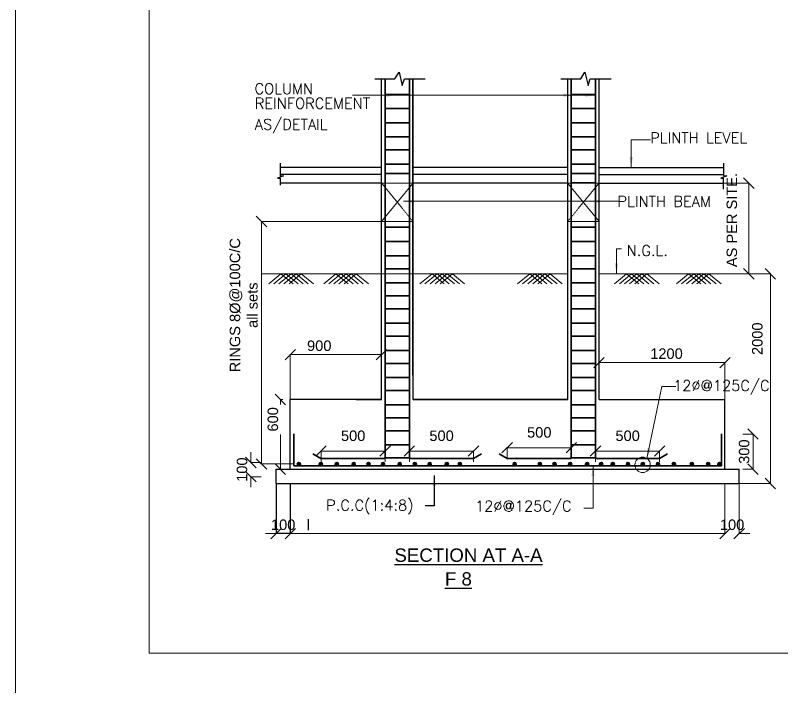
# Model space of a CAD drawing. Header units: inches. Extents: x 719368 to 6315912, y -2624014 to 446967.
# Drawn here: x 5424872 to 5466039, y -2169451 to -2133357 of the extents above; entities that cross this region are included whole.
import ezdxf

# ---------------------------------------------------------------- set-up
doc = ezdxf.new("R2010")
doc.units = ezdxf.units.IN
doc.header["$LTSCALE"] = 20
doc.header["$MEASUREMENT"] = 0
doc.header["$PDMODE"] = 3
doc.linetypes.add('DASHED2', pattern=[0.375, 0.25, -0.125])
doc.layers.get('0').update_dxf_attribs({"color": 51, "lineweight": 30})
doc.layers.get('Defpoints').update_dxf_attribs({"lineweight": 25})
for name, color, linetype, lineweight in [('BEAM', 4, 'Continuous', 25), ('DIM', 7, 'Continuous', 13), ('HACHE', 6, 'Continuous', 9), ('hacht', 251, 'Continuous', 20), ('STAIR', 4, 'Continuous', 25), ('STEEL', 1, 'Continuous', 35), ('Text', 7, 'Continuous', 15), ('TEXT-20', 2, 'Continuous', 25)]:
    doc.layers.add(name, color=color, linetype=linetype, lineweight=lineweight)
doc.layers.add('DIM 1', color=131, linetype='Continuous')
doc.styles.add('BOLD', font='arial.ttf')
doc.styles.add('ROMANS1', font='romans.shx', dxfattribs={"height": 200})
doc.dimstyles.new('Copy of S3', dxfattribs={"dimtxt": 200, "dimasz": 150, "dimexe": 5, "dimexo": 5, "dimgap": 50, "dimtad": 1, "dimjust": 1, "dimdec": 0, "dimzin": 3, "dimdsep": 46, "dimtxsty": 'BOLD', "dimblk1": 'OBLIQUE', "dimblk2": 'OBLIQUE', "dimsah": 1, "dimcen": 0.0625, "dimdle": 5, "dimclrd": 230, "dimclre": 251, "dimclrt": 2, "dimadec": 0, "dimazin": 0, "dimtfac": 1, "dimtdec": 0, "dimtix": 1, "dimtofl": 0, "dimtmove": 2, "dimatfit": 3, "dimfxl": 3, "dimtolj": 1, "dimtzin": 2, "dimlwd": -1, "dimlwe": -1, "dimarcsym": 0})
doc.dimstyles.new('S3', dxfattribs={"dimtxt": 9, "dimasz": 7, "dimexe": 5, "dimexo": 5, "dimgap": 0.5, "dimtad": 1, "dimdec": 1, "dimzin": 3, "dimdsep": 46, "dimlunit": 4, "dimtxsty": 'BOLD', "dimblk1": 'OBLIQUE', "dimblk2": 'OBLIQUE', "dimsah": 1, "dimcen": 0.0625, "dimdle": 5, "dimclrd": 230, "dimclre": 251, "dimclrt": 2, "dimadec": 0, "dimazin": 0, "dimtfac": 1, "dimtdec": 1, "dimtix": 1, "dimtofl": 0, "dimtmove": 2, "dimatfit": 3, "dimfxl": 3, "dimtolj": 1, "dimtzin": 2, "dimlwd": -1, "dimlwe": -1, "dimarcsym": 0})

# ---------------------------------------------------------------- blocks, each defined once
blk = doc.blocks.new('_Oblique')
at = {"layer": 'STAIR', "color": 0, "lineweight": -2}
blk.add_line((-0.5, -0.5), (0.5, 0.5), dxfattribs=at)
blk = doc.blocks.new('*D182')
at = {"layer": 'Defpoints', "color": 0, "transparency": 16777216}
for p in [(259388, -624674), (259236, -624878), (259388, -624878)]:
    blk.add_point(p, dxfattribs=at)
at = {"layer": 'DIM', "color": 230, "transparency": 16777216}
for p, q in [((259236, -624674), (259236, -624524)), ((259236, -624878), (259236, -625028))]:
    blk.add_line(p, q, dxfattribs=at)
at = {"layer": 'DIM', "color": 251, "linetype": 'DASHED2', "transparency": 16777216}
for p, q in [((259383, -624674), (259231, -624674)), ((259383, -624878), (259231, -624878))]:
    blk.add_line(p, q, dxfattribs=at)
at = {"layer": 'DIM', "color": 230, "transparency": 16777216, "xscale": 150, "yscale": 150, "zscale": 150}
for p, rotation in [((259236, -624674), 270), ((259236, -624878), 90)]:
    blk.add_blockref('_Oblique', p, dxfattribs=dict(at, rotation=rotation))
at = {"layer": 'DIM', "color": 2, "transparency": 16777216, "insert": (259110, -624776), "char_height": 150, "attachment_point": 5, "rotation": 90, "style": 'BOLD'}
blk.add_mtext('\\A1;100', dxfattribs=at)
blk = doc.blocks.new('d')
at = {"layer": 'STEEL'}
blk.add_hatch(color=256, dxfattribs=at).paths.add_polyline_path([(2, 0, 1), (-2, 0, 1)])
blk.add_lwpolyline([(-2, 0, 1), (2, 0, 1)], format="xyb", close=True, dxfattribs=at)
blk = doc.blocks.new('*D183')
at = {"layer": 'Defpoints', "color": 0, "transparency": 16777216}
for p in [(266030, -624974), (266234, -624974), (266234, -625694)]:
    blk.add_point(p, dxfattribs=at)
at = {"layer": 'DIM', "color": 251, "linetype": 'DASHED2', "transparency": 16777216}
for p, q in [((266030, -624979), (266030, -625699)), ((266234, -624979), (266234, -625699))]:
    blk.add_line(p, q, dxfattribs=at)
at = {"layer": 'DIM', "color": 230, "transparency": 16777216}
for p, q in [((266030, -625694), (265880, -625694)), ((266234, -625694), (266384, -625694))]:
    blk.add_line(p, q, dxfattribs=at)
at = {"layer": 'DIM', "color": 230, "transparency": 16777216, "xscale": 150, "yscale": 150, "zscale": 150}
blk.add_blockref('_Oblique', (266030, -625694), dxfattribs=at)
at = {"layer": 'DIM', "color": 230, "transparency": 16777216, "xscale": 150, "yscale": 150, "zscale": 150, "rotation": 180}
blk.add_blockref('_Oblique', (266234, -625694), dxfattribs=at)
at = {"layer": 'DIM', "color": 2, "transparency": 16777216, "insert": (266132, -625567), "char_height": 150, "attachment_point": 5, "style": 'BOLD'}
blk.add_mtext('\\A1;100', dxfattribs=at)
blk = doc.blocks.new('*D184')
at = {"layer": 'Defpoints', "color": 0, "transparency": 16777216}
for p in [(259597, -624974), (259801, -624974), (259597, -625694)]:
    blk.add_point(p, dxfattribs=at)
at = {"layer": 'DIM', "color": 251, "linetype": 'DASHED2', "transparency": 16777216}
for p, q in [((259597, -624979), (259597, -625699)), ((259801, -624979), (259801, -625699))]:
    blk.add_line(p, q, dxfattribs=at)
at = {"layer": 'DIM', "color": 230, "transparency": 16777216}
for p, q in [((259597, -625694), (259447, -625694)), ((259801, -625694), (259951, -625694))]:
    blk.add_line(p, q, dxfattribs=at)
at = {"layer": 'DIM', "color": 230, "transparency": 16777216, "xscale": 150, "yscale": 150, "zscale": 150}
blk.add_blockref('_Oblique', (259597, -625694), dxfattribs=at)
at = {"layer": 'DIM', "color": 230, "transparency": 16777216, "xscale": 150, "yscale": 150, "zscale": 150, "rotation": 180}
blk.add_blockref('_Oblique', (259801, -625694), dxfattribs=at)
at = {"layer": 'DIM', "color": 2, "transparency": 16777216, "insert": (259699, -625567), "char_height": 150, "attachment_point": 5, "style": 'BOLD'}
blk.add_mtext('\\A1;100', dxfattribs=at)
blk = doc.blocks.new('*D185')
at = {"layer": 'Defpoints', "color": 0, "transparency": 16777216}
for p in [(266283, -624266), (266432, -624266), (266283, -624770)]:
    blk.add_point(p, dxfattribs=at)
at = {"layer": 'DIM', "color": 251, "linetype": 'DASHED2', "transparency": 16777216}
for p, q in [((266288, -624266), (266437, -624266)), ((266288, -624770), (266437, -624770))]:
    blk.add_line(p, q, dxfattribs=at)
at = {"layer": 'DIM', "color": 230, "transparency": 16777216}
blk.add_line((266432, -624261), (266432, -624775), dxfattribs=at)
at = {"layer": 'DIM', "color": 230, "transparency": 16777216, "xscale": 150, "yscale": 150, "zscale": 150}
for p, rotation in [((266432, -624266), 90), ((266432, -624770), 270)]:
    blk.add_blockref('_Oblique', p, dxfattribs=dict(at, rotation=rotation))
at = {"layer": 'DIM', "color": 2, "transparency": 16777216, "insert": (266305, -624518), "char_height": 150, "attachment_point": 5, "rotation": 90, "style": 'BOLD'}
blk.add_mtext('\\A1;300', dxfattribs=at)
blk = doc.blocks.new('*D186')
at = {"layer": 'Defpoints', "color": 0, "transparency": 16777216}
for p in [(264175, -624509), (264175, -624668), (265093, -624668)]:
    blk.add_point(p, dxfattribs=at)
at = {"layer": 'DIM', "color": 230, "transparency": 16777216}
blk.add_line((264170, -624509), (265098, -624509), dxfattribs=at)
at = {"layer": 'DIM', "color": 251, "linetype": 'DASHED2', "transparency": 16777216}
for p, q in [((264175, -624663), (264175, -624504)), ((265093, -624663), (265093, -624504))]:
    blk.add_line(p, q, dxfattribs=at)
at = {"layer": 'DIM', "color": 230, "transparency": 16777216, "xscale": 150, "yscale": 150, "zscale": 150, "rotation": 180}
blk.add_blockref('_Oblique', (264175, -624509), dxfattribs=at)
at = {"layer": 'DIM', "color": 230, "transparency": 16777216, "xscale": 150, "yscale": 150, "zscale": 150}
blk.add_blockref('_Oblique', (265093, -624509), dxfattribs=at)
at = {"layer": 'DIM', "color": 2, "transparency": 16777216, "insert": (264635, -624291), "char_height": 150, "attachment_point": 5, "style": 'BOLD'}
blk.add_mtext('\\A1;500', dxfattribs=at)
blk = doc.blocks.new('*D187')
at = {"layer": 'Defpoints', "color": 0, "transparency": 16777216}
for p in [(259597, -624974), (259801, -624974), (259597, -625694)]:
    blk.add_point(p, dxfattribs=at)
at = {"layer": 'DIM 1', "color": 251, "linetype": 'DASHED2', "transparency": 16777216}
for p, q in [((259597, -624979), (259597, -625699)), ((259801, -624979), (259801, -625699))]:
    blk.add_line(p, q, dxfattribs=at)
at = {"layer": 'DIM 1', "color": 230, "transparency": 16777216}
blk.add_line((259806, -625694), (259592, -625694), dxfattribs=at)
at = {"layer": 'DIM 1', "color": 230, "transparency": 16777216, "xscale": 7, "yscale": 7, "zscale": 7, "rotation": 180}
blk.add_blockref('_Oblique', (259597, -625694), dxfattribs=at)
at = {"layer": 'DIM 1', "color": 230, "transparency": 16777216, "xscale": 7, "yscale": 7, "zscale": 7}
blk.add_blockref('_Oblique', (259801, -625694), dxfattribs=at)
at = {"layer": 'DIM 1', "color": 2, "transparency": 16777216, "insert": (259699, -625689), "char_height": 8, "attachment_point": 5, "style": 'BOLD'}
blk.add_mtext('\\A1;4"', dxfattribs=at)
blk = doc.blocks.new('*D188')
at = {"layer": 'Defpoints', "color": 0, "transparency": 16777216}
for p in [(261350, -621218), (259388, -624694), (259852, -624694)]:
    blk.add_point(p, dxfattribs=at)
at = {"layer": 'DIM', "color": 251, "linetype": 'DASHED2', "transparency": 16777216}
for p, q in [((261345, -621218), (259383, -621218)), ((259847, -624694), (259383, -624694))]:
    blk.add_line(p, q, dxfattribs=at)
at = {"layer": 'DIM', "color": 230, "transparency": 16777216}
blk.add_line((259388, -624699), (259388, -621213), dxfattribs=at)
at = {"layer": 'DIM', "color": 230, "transparency": 16777216, "xscale": 150, "yscale": 150, "zscale": 150}
for p, rotation in [((259388, -621218), 90), ((259388, -624694), 270)]:
    blk.add_blockref('_Oblique', p, dxfattribs=dict(at, rotation=rotation))
at = {"layer": 'DIM', "color": 2, "transparency": 16777216, "insert": (259134, -622418), "char_height": 150, "attachment_point": 5, "rotation": 90, "style": 'BOLD'}
blk.add_mtext('\\A1;{\\fArial|b0|i0|c162|p34;RINGS 8}%%C{\\fArial|b0|i0|c162|p34;@}100{\\fArial|b0|i0|c162|p34;C/C}\\Pall sets', dxfattribs=at)
blk = doc.blocks.new('*D189')
at = {"layer": 'Defpoints', "color": 0, "transparency": 16777216}
for p in [(265837, -620669), (266371, -620669), (265727, -621969)]:
    blk.add_point(p, dxfattribs=at)
at = {"layer": 'DIM', "color": 251, "linetype": 'DASHED2', "transparency": 16777216}
for p, q in [((265842, -620669), (266376, -620669)), ((265732, -621969), (266376, -621969))]:
    blk.add_line(p, q, dxfattribs=at)
at = {"layer": 'DIM', "color": 230, "transparency": 16777216}
blk.add_line((266371, -620664), (266371, -621974), dxfattribs=at)
at = {"layer": 'DIM', "color": 230, "transparency": 16777216, "xscale": 150, "yscale": 150, "zscale": 150}
for p, rotation in [((266371, -620669), 90), ((266371, -621969), 270)]:
    blk.add_blockref('_Oblique', p, dxfattribs=dict(at, rotation=rotation))
at = {"layer": 'DIM', "color": 2, "transparency": 16777216, "insert": (266129, -621197), "char_height": 150, "attachment_point": 5, "rotation": 90, "style": 'BOLD'}
blk.add_mtext('\\A1;AS PER SITE.', dxfattribs=at)
blk = doc.blocks.new('*D190')
at = {"layer": 'Defpoints', "color": 0, "transparency": 16777216}
for p in [(259698, -623770), (259659, -624770), (259698, -624770)]:
    blk.add_point(p, dxfattribs=at)
at = {"layer": 'DIM', "color": 230, "transparency": 16777216}
for p, q in [((259659, -623765), (259659, -623840)), ((259659, -624775), (259659, -624271))]:
    blk.add_line(p, q, dxfattribs=at)
at = {"layer": 'DIM', "color": 251, "linetype": 'DASHED2', "transparency": 16777216}
for p, q in [((259693, -623770), (259654, -623770)), ((259693, -624770), (259654, -624770))]:
    blk.add_line(p, q, dxfattribs=at)
at = {"layer": 'DIM', "color": 230, "transparency": 16777216, "xscale": 150, "yscale": 150, "zscale": 150}
for p, rotation in [((259659, -623770), 90), ((259659, -624770), 270)]:
    blk.add_blockref('_Oblique', p, dxfattribs=dict(at, rotation=rotation))
at = {"layer": 'DIM', "color": 2, "transparency": 16777216, "insert": (259552, -624055), "char_height": 150, "attachment_point": 5, "rotation": 90, "style": 'BOLD'}
blk.add_mtext('\\A1;600', dxfattribs=at)
blk = doc.blocks.new('*D191')
at = {"layer": 'Defpoints', "color": 0, "transparency": 16777216}
for p in [(265931, -621969), (266680, -621969), (265869, -624974)]:
    blk.add_point(p, dxfattribs=at)
at = {"layer": 'DIM', "color": 251, "linetype": 'DASHED2', "transparency": 16777216}
for p, q in [((265936, -621969), (266685, -621969)), ((265874, -624974), (266685, -624974))]:
    blk.add_line(p, q, dxfattribs=at)
at = {"layer": 'DIM', "color": 230, "transparency": 16777216}
blk.add_line((266680, -621964), (266680, -624979), dxfattribs=at)
at = {"layer": 'DIM', "color": 230, "transparency": 16777216, "xscale": 150, "yscale": 150, "zscale": 150}
for p, rotation in [((266680, -621969), 90), ((266680, -624974), 270)]:
    blk.add_blockref('_Oblique', p, dxfattribs=dict(at, rotation=rotation))
at = {"layer": 'DIM', "color": 2, "transparency": 16777216, "insert": (266494, -622899), "char_height": 150, "attachment_point": 5, "rotation": 90, "style": 'BOLD'}
blk.add_mtext('\\A1;2000', dxfattribs=at)
blk = doc.blocks.new('*D192')
at = {"layer": 'Defpoints', "color": 0, "transparency": 16777216}
for p in [(260242, -624509), (260242, -624668), (261160, -624668)]:
    blk.add_point(p, dxfattribs=at)
at = {"layer": 'DIM', "color": 230, "transparency": 16777216}
blk.add_line((260237, -624509), (261165, -624509), dxfattribs=at)
at = {"layer": 'DIM', "color": 251, "linetype": 'DASHED2', "transparency": 16777216}
for p, q in [((260242, -624663), (260242, -624504)), ((261160, -624663), (261160, -624504))]:
    blk.add_line(p, q, dxfattribs=at)
at = {"layer": 'DIM', "color": 230, "transparency": 16777216, "xscale": 150, "yscale": 150, "zscale": 150, "rotation": 180}
blk.add_blockref('_Oblique', (260242, -624509), dxfattribs=at)
at = {"layer": 'DIM', "color": 230, "transparency": 16777216, "xscale": 150, "yscale": 150, "zscale": 150}
blk.add_blockref('_Oblique', (261160, -624509), dxfattribs=at)
at = {"layer": 'DIM', "color": 2, "transparency": 16777216, "insert": (260702, -624291), "char_height": 150, "attachment_point": 5, "style": 'BOLD'}
blk.add_mtext('\\A1;500', dxfattribs=at)
blk = doc.blocks.new('*D193')
at = {"layer": 'Defpoints', "color": 0, "transparency": 16777216}
for p in [(259801, -624979), (266030, -624979), (266030, -625694)]:
    blk.add_point(p, dxfattribs=at)
at = {"layer": 'DIM', "color": 251, "linetype": 'DASHED2', "transparency": 16777216}
for p, q in [((259801, -624984), (259801, -625699)), ((266030, -624984), (266030, -625699))]:
    blk.add_line(p, q, dxfattribs=at)
at = {"layer": 'DIM', "color": 230, "transparency": 16777216}
blk.add_line((266035, -625694), (259796, -625694), dxfattribs=at)
at = {"layer": 'DIM', "color": 230, "transparency": 16777216, "xscale": 150, "yscale": 150, "zscale": 150, "rotation": 180}
blk.add_blockref('_Oblique', (259801, -625694), dxfattribs=at)
at = {"layer": 'DIM', "color": 230, "transparency": 16777216, "xscale": 150, "yscale": 150, "zscale": 150}
blk.add_blockref('_Oblique', (266030, -625694), dxfattribs=at)
at = {"layer": 'DIM', "color": 2, "transparency": 16777216, "insert": (260060, -625569), "char_height": 150, "attachment_point": 5, "style": 'BOLD'}
blk.add_mtext('\\A1;l', dxfattribs=at)
blk = doc.blocks.new('*D178')
at = {"layer": 'Defpoints', "color": 0, "transparency": 16777216}
for p in [(261508, -624509), (261508, -624668), (262426, -624668)]:
    blk.add_point(p, dxfattribs=at)
at = {"layer": 'DIM', "color": 230, "transparency": 16777216}
blk.add_line((261503, -624509), (262431, -624509), dxfattribs=at)
at = {"layer": 'DIM', "color": 251, "linetype": 'DASHED2', "transparency": 16777216}
for p, q in [((261508, -624663), (261508, -624504)), ((262426, -624663), (262426, -624504))]:
    blk.add_line(p, q, dxfattribs=at)
at = {"layer": 'DIM', "color": 230, "transparency": 16777216, "xscale": 150, "yscale": 150, "zscale": 150, "rotation": 180}
blk.add_blockref('_Oblique', (261508, -624509), dxfattribs=at)
at = {"layer": 'DIM', "color": 230, "transparency": 16777216, "xscale": 150, "yscale": 150, "zscale": 150}
blk.add_blockref('_Oblique', (262426, -624509), dxfattribs=at)
at = {"layer": 'DIM', "color": 2, "transparency": 16777216, "insert": (261969, -624291), "char_height": 150, "attachment_point": 5, "style": 'BOLD'}
blk.add_mtext('\\A1;500', dxfattribs=at)
blk = doc.blocks.new('*D179')
at = {"layer": 'Defpoints', "color": 0, "transparency": 16777216}
for p in [(262909, -624461), (262909, -624621), (263827, -624621)]:
    blk.add_point(p, dxfattribs=at)
at = {"layer": 'DIM', "color": 230, "transparency": 16777216}
blk.add_line((262904, -624461), (263832, -624461), dxfattribs=at)
at = {"layer": 'DIM', "color": 251, "linetype": 'DASHED2', "transparency": 16777216}
for p, q in [((262909, -624616), (262909, -624456)), ((263827, -624616), (263827, -624456))]:
    blk.add_line(p, q, dxfattribs=at)
at = {"layer": 'DIM', "color": 230, "transparency": 16777216, "xscale": 150, "yscale": 150, "zscale": 150, "rotation": 180}
blk.add_blockref('_Oblique', (262909, -624461), dxfattribs=at)
at = {"layer": 'DIM', "color": 230, "transparency": 16777216, "xscale": 150, "yscale": 150, "zscale": 150}
blk.add_blockref('_Oblique', (263827, -624461), dxfattribs=at)
at = {"layer": 'DIM', "color": 2, "transparency": 16777216, "insert": (263369, -624243), "char_height": 150, "attachment_point": 5, "style": 'BOLD'}
blk.add_mtext('\\A1;500', dxfattribs=at)
blk = doc.blocks.new('*D180')
at = {"layer": 'Defpoints', "color": 0, "transparency": 16777216}
for p in [(261109, -623126), (261109, -623326), (259801, -624353)]:
    blk.add_point(p, dxfattribs=at)
at = {"layer": 'DIM', "color": 230, "transparency": 16777216}
blk.add_line((261114, -623126), (259796, -623126), dxfattribs=at)
at = {"layer": 'DIM', "color": 251, "linetype": 'DASHED2', "transparency": 16777216}
for p, q in [((259801, -624348), (259801, -623121)), ((261109, -623321), (261109, -623121))]:
    blk.add_line(p, q, dxfattribs=at)
at = {"layer": 'DIM', "color": 230, "transparency": 16777216, "xscale": 150, "yscale": 150, "zscale": 150, "rotation": 180}
blk.add_blockref('_Oblique', (259801, -623126), dxfattribs=at)
at = {"layer": 'DIM', "color": 230, "transparency": 16777216, "xscale": 150, "yscale": 150, "zscale": 150}
blk.add_blockref('_Oblique', (261109, -623126), dxfattribs=at)
at = {"layer": 'DIM', "color": 2, "transparency": 16777216, "insert": (260216, -623000), "char_height": 150, "attachment_point": 5, "style": 'BOLD'}
blk.add_mtext('\\A1;900', dxfattribs=at)
blk = doc.blocks.new('*D181')
at = {"layer": 'Defpoints', "color": 0, "transparency": 16777216}
for p in [(264226, -623166), (266030, -623241), (266030, -624472)]:
    blk.add_point(p, dxfattribs=at)
at = {"layer": 'DIM', "color": 251, "linetype": 'DASHED2', "transparency": 16777216}
for p, q in [((264226, -623171), (264226, -623246)), ((266030, -624467), (266030, -623236))]:
    blk.add_line(p, q, dxfattribs=at)
at = {"layer": 'DIM', "color": 230, "transparency": 16777216}
blk.add_line((266035, -623241), (264221, -623241), dxfattribs=at)
at = {"layer": 'DIM', "color": 230, "transparency": 16777216, "xscale": 150, "yscale": 150, "zscale": 150, "rotation": 180}
blk.add_blockref('_Oblique', (264226, -623241), dxfattribs=at)
at = {"layer": 'DIM', "color": 230, "transparency": 16777216, "xscale": 150, "yscale": 150, "zscale": 150}
blk.add_blockref('_Oblique', (266030, -623241), dxfattribs=at)
at = {"layer": 'DIM', "color": 2, "transparency": 16777216, "insert": (265192, -623114), "char_height": 150, "attachment_point": 5, "style": 'BOLD'}
blk.add_mtext('\\A1;1200', dxfattribs=at)
blk = doc.blocks.new('FF')
at = {"layer": 'BEAM', "linetype": 'Continuous'}
for p, q in [((261109.23, -623770.48), (261109.23, -619171.91)), ((261559.43, -623420.48), (261559.43, -619171.91)), ((261560.59, -623770.48), (261560.59, -619171.91)), ((263775.87, -623770.48), (263775.87, -619171.91)), ((264226.07, -623770.48), (264226.07, -619171.91)), ((261109.23, -620442.03), (259654, -620442.03)), ((259656.27, -620380.73), (259656.27, -620563.48)), ((263775.87, -620442.03), (261559.43, -620442.03)), ((264226.07, -620442.03), (266007.6, -620442.03)), ((266007.6, -620380.73), (266007.6, -620563.48)), ((259704.22, -620563.48), (259617.6, -620597.27)), ((261109.23, -620542.03), (259654, -620542.03)), ((259656.27, -620563.48), (259704.22, -620563.48)), ((263775.87, -620542.03), (261559.43, -620542.03)), ((264226.07, -620542.03), (266007.6, -620542.03)), ((266055.55, -620563.48), (265968.93, -620597.27)), ((266007.6, -620563.48), (266055.55, -620563.48)), ((259617.6, -620597.27), (259654.31, -620597.27)), ((261109.23, -620667.03), (259654, -620667.03)), ((261109.23, -620667.03), (259654, -620667.03)), ((259654.31, -620597.27), (259654.31, -620697.99)), ((263775.87, -620667.03), (261559.43, -620667.03)), ((263775.87, -620667.03), (261559.43, -620667.03)), ((264226.07, -620667.03), (266007.6, -620667.03)), ((264226.07, -620667.03), (266007.6, -620667.03)), ((265968.93, -620597.27), (266005.64, -620597.27)), ((266005.64, -620597.27), (266005.64, -620752.52)), ((259800.6, -624770.48), (259800.6, -623770.48)), ((261109.23, -623770.48), (259800.6, -623770.48)), ((260745.19, -623770.48), (261109.23, -623770.48)), ((263775.87, -623770.48), (261560.59, -623770.48)), ((261560.59, -623770.48), (263775.87, -623770.48)), ((264226.07, -623770.48), (266029.71, -623770.48)), ((264226.07, -623770.48), (264570.97, -623770.48)), ((266029.71, -624770.48), (266029.71, -623770.48)), ((266029.71, -624770.48), (266029.71, -623770.48)), ((259800.6, -624770.48), (259800.6, -624308.48)), ((259596.6, -624974.48), (259596.6, -624770.48)), ((259596.6, -624770.48), (266233.71, -624770.48)), ((259596.6, -624974.48), (259596.6, -624770.48)), ((259596.6, -624974.48), (259596.6, -624770.48)), ((259596.6, -624974.48), (259596.6, -624770.48)), ((261041.59, -624770.48), (266233.71, -624770.48)), ((266233.71, -624974.48), (266233.71, -624770.48)), ((266233.71, -624974.48), (266233.71, -624770.48)), ((259596.6, -624974.48), (266233.71, -624974.48))]:
    blk.add_line(p, q, dxfattribs=at)
at = {"layer": 'BEAM'}
for points in [[(261011.88, -619171.42), (261301.41, -619171.42), (261360.09, -619075.29), (261405.46, -619267.55), (261436.75, -619171.42), (261734.67, -619171.42)], [(263675.58, -619171.42), (263965.11, -619171.42), (264023.78, -619075.29), (264069.16, -619267.55), (264100.44, -619171.42), (264398.36, -619171.42)]]:
    blk.add_lwpolyline(points, dxfattribs=at)
at = {"layer": 'DIM'}
blk.add_circle((264849.65, -624706.99), 110.01, dxfattribs=at)
at = {"layer": 'HACHE', "color": 3, "linetype": 'Continuous'}
for p, q in [((259666.17, -621969.48), (259491.85, -622112.21)), ((259666.17, -621969.48), (259491.85, -622112.21)), ((259738.89, -621969.48), (259564.57, -622112.21)), ((259738.89, -621969.48), (259564.57, -622112.21)), ((259811.61, -621969.48), (259637.3, -622112.21)), ((259811.61, -621969.48), (259637.3, -622112.21)), ((259666.17, -621969.48), (259840.48, -622112.21)), ((259666.17, -621969.48), (259840.48, -622112.21)), ((259884.34, -621969.48), (259710.02, -622112.21)), ((259884.34, -621969.48), (259710.02, -622112.21)), ((259738.89, -621969.48), (259913.2, -622112.21)), ((259738.89, -621969.48), (259913.2, -622112.21)), ((259957.06, -621969.48), (259782.75, -622112.21)), ((259957.06, -621969.48), (259782.75, -622112.21)), ((259811.61, -621969.48), (259985.93, -622112.21)), ((259811.61, -621969.48), (259985.93, -622112.21)), ((259884.34, -621969.48), (260058.65, -622112.21)), ((259884.34, -621969.48), (260058.65, -622112.21)), ((259957.06, -621969.48), (260131.38, -622112.21)), ((259957.06, -621969.48), (260131.38, -622112.21)), ((260454.76, -621969.48), (260280.45, -622112.21)), ((260454.76, -621969.48), (260280.45, -622112.21)), ((260527.48, -621969.48), (260353.17, -622112.21)), ((260527.48, -621969.48), (260353.17, -622112.21)), ((260600.21, -621969.48), (260425.89, -622112.21)), ((260600.21, -621969.48), (260425.89, -622112.21)), ((260454.76, -621969.48), (260629.07, -622112.21)), ((260454.76, -621969.48), (260629.07, -622112.21)), ((260672.93, -621969.48), (260498.62, -622112.21)), ((260672.93, -621969.48), (260498.62, -622112.21)), ((260527.48, -621969.48), (260701.8, -622112.21)), ((260527.48, -621969.48), (260701.8, -622112.21)), ((260745.66, -621969.48), (260571.34, -622112.21)), ((260745.66, -621969.48), (260571.34, -622112.21)), ((260600.21, -621969.48), (260774.52, -622112.21)), ((260600.21, -621969.48), (260774.52, -622112.21)), ((260672.93, -621969.48), (260847.25, -622112.21)), ((260672.93, -621969.48), (260847.25, -622112.21)), ((260745.66, -621969.48), (260919.97, -622112.21)), ((260745.66, -621969.48), (260919.97, -622112.21)), ((261832.44, -621969.48), (261658.13, -622112.21)), ((261832.44, -621969.48), (261658.13, -622112.21)), ((261905.17, -621969.48), (261730.85, -622112.21)), ((261905.17, -621969.48), (261730.85, -622112.21)), ((261977.89, -621969.48), (261803.58, -622112.21)), ((261977.89, -621969.48), (261803.58, -622112.21)), ((261832.44, -621969.48), (262006.76, -622112.21)), ((261832.44, -621969.48), (262006.76, -622112.21)), ((262050.61, -621969.48), (261876.3, -622112.21)), ((262050.61, -621969.48), (261876.3, -622112.21)), ((261905.17, -621969.48), (262079.48, -622112.21)), ((261905.17, -621969.48), (262079.48, -622112.21)), ((262123.34, -621969.48), (261949.02, -622112.21)), ((262123.34, -621969.48), (261949.02, -622112.21)), ((261977.89, -621969.48), (262152.2, -622112.21)), ((261977.89, -621969.48), (262152.2, -622112.21)), ((262050.61, -621969.48), (262224.93, -622112.21)), ((262050.61, -621969.48), (262224.93, -622112.21)), ((262123.34, -621969.48), (262297.65, -622112.21)), ((262123.34, -621969.48), (262297.65, -622112.21)), ((263232.15, -621969.48), (263057.83, -622112.21)), ((263232.15, -621969.48), (263057.83, -622112.21)), ((263304.87, -621969.48), (263130.56, -622112.21)), ((263304.87, -621969.48), (263130.56, -622112.21)), ((263377.6, -621969.48), (263203.28, -622112.21)), ((263377.6, -621969.48), (263203.28, -622112.21)), ((263232.15, -621969.48), (263406.46, -622112.21)), ((263232.15, -621969.48), (263406.46, -622112.21)), ((263450.32, -621969.48), (263276.01, -622112.21)), ((263450.32, -621969.48), (263276.01, -622112.21)), ((263304.87, -621969.48), (263479.19, -622112.21)), ((263304.87, -621969.48), (263479.19, -622112.21)), ((263523.05, -621969.48), (263348.73, -622112.21)), ((263523.05, -621969.48), (263348.73, -622112.21)), ((263377.6, -621969.48), (263551.91, -622112.21)), ((263377.6, -621969.48), (263551.91, -622112.21)), ((263450.32, -621969.48), (263624.64, -622112.21)), ((263450.32, -621969.48), (263624.64, -622112.21)), ((263523.05, -621969.48), (263697.36, -622112.21)), ((263523.05, -621969.48), (263697.36, -622112.21)), ((264619.93, -621969.48), (264445.61, -622112.21)), ((264619.93, -621969.48), (264445.61, -622112.21)), ((264692.65, -621969.48), (264518.33, -622112.21)), ((264692.65, -621969.48), (264518.33, -622112.21)), ((264765.37, -621969.48), (264591.06, -622112.21)), ((264765.37, -621969.48), (264591.06, -622112.21)), ((264619.93, -621969.48), (264794.24, -622112.21)), ((264619.93, -621969.48), (264794.24, -622112.21)), ((264838.1, -621969.48), (264663.78, -622112.21)), ((264838.1, -621969.48), (264663.78, -622112.21)), ((264692.65, -621969.48), (264866.96, -622112.21)), ((264692.65, -621969.48), (264866.96, -622112.21)), ((264910.82, -621969.48), (264736.51, -622112.21)), ((264910.82, -621969.48), (264736.51, -622112.21)), ((264765.37, -621969.48), (264939.69, -622112.21)), ((264765.37, -621969.48), (264939.69, -622112.21)), ((264838.1, -621969.48), (265012.41, -622112.21)), ((264838.1, -621969.48), (265012.41, -622112.21)), ((264910.82, -621969.48), (265085.14, -622112.21)), ((264910.82, -621969.48), (265085.14, -622112.21)), ((265509.06, -621969.48), (265334.75, -622112.21)), ((265509.06, -621969.48), (265334.75, -622112.21)), ((265581.79, -621969.48), (265407.47, -622112.21)), ((265581.79, -621969.48), (265407.47, -622112.21)), ((265654.51, -621969.48), (265480.2, -622112.21)), ((265654.51, -621969.48), (265480.2, -622112.21)), ((265509.06, -621969.48), (265683.38, -622112.21)), ((265509.06, -621969.48), (265683.38, -622112.21)), ((265727.24, -621969.48), (265552.92, -622112.21)), ((265727.24, -621969.48), (265552.92, -622112.21)), ((265581.79, -621969.48), (265756.1, -622112.21)), ((265581.79, -621969.48), (265756.1, -622112.21)), ((265799.96, -621969.48), (265625.64, -622112.21)), ((265799.96, -621969.48), (265625.64, -622112.21)), ((265654.51, -621969.48), (265828.83, -622112.21)), ((265654.51, -621969.48), (265828.83, -622112.21)), ((265727.24, -621969.48), (265901.55, -622112.21)), ((265727.24, -621969.48), (265901.55, -622112.21)), ((265799.96, -621969.48), (265974.27, -622112.21)), ((265799.96, -621969.48), (265974.27, -622112.21))]:
    blk.add_line(p, q, dxfattribs=at)
at = {"layer": 'hacht', "linetype": 'DASHED2'}
for p, q in [((261559.43, -620667.03), (261109.23, -621217.91)), ((261109.23, -620667.03), (261559.43, -621217.91)), ((261559.43, -620667.03), (261109.23, -621217.91)), ((261109.23, -620667.03), (261559.43, -621217.91)), ((264226.07, -620667.03), (263775.87, -621217.91)), ((263775.87, -620667.03), (264226.07, -621217.91)), ((264226.07, -620667.03), (263775.87, -621217.91)), ((263775.87, -620667.03), (264226.07, -621217.91)), ((263775.87, -621969.48), (259388.31, -621969.48)), ((263775.87, -621969.48), (261279.06, -621969.48)), ((264226.07, -621969.48), (266007.6, -621969.48)), ((264226.07, -621969.48), (266007.6, -621969.48)), ((264226.07, -621969.48), (266007.6, -621969.48)), ((264226.07, -621969.48), (266007.6, -621969.48))]:
    blk.add_line(p, q, dxfattribs=at)
for points in [[(261109.23, -621217.91), (261559.43, -621217.91), (261559.43, -620667.03), (261109.23, -620667.03)], [(263775.87, -621217.91), (264226.07, -621217.91), (264226.07, -620667.03), (263775.87, -620667.03)]]:
    blk.add_lwpolyline(points, close=True, dxfattribs=at)
at = {"layer": 'STEEL'}
for p, q in [((261160.23, -624615.51), (261160.23, -619171.91)), ((261160.23, -624615.51), (261160.23, -619171.91)), ((261508.43, -624615.51), (261508.43, -619171.91)), ((261508.43, -624615.51), (261508.43, -619171.91)), ((263826.87, -624615.51), (263826.87, -619171.91)), ((263826.87, -624615.51), (263826.87, -619171.91)), ((264175.07, -624615.51), (264175.07, -619171.91)), ((264175.07, -624615.51), (264175.07, -619171.91)), ((261161.39, -619395.36), (261509.59, -619395.36)), ((263826.87, -619395.36), (264175.07, -619395.36)), ((261161.39, -619598.76), (261509.59, -619598.76)), ((263826.87, -619598.76), (264175.07, -619598.76)), ((261161.39, -619802.16), (261509.59, -619802.16)), ((261161.39, -619802.16), (261509.59, -619802.16)), ((261161.39, -619802.16), (261509.59, -619802.16)), ((261161.39, -619802.16), (261509.59, -619802.16)), ((263826.87, -619802.16), (264175.07, -619802.16)), ((263826.87, -619802.16), (264175.07, -619802.16)), ((263826.87, -619802.16), (264175.07, -619802.16)), ((263826.87, -619802.16), (264175.07, -619802.16)), ((261509.59, -620005.56), (261161.39, -620005.56)), ((261509.59, -620005.56), (261161.39, -620005.56)), ((264175.07, -620005.56), (263826.87, -620005.56)), ((264175.07, -620005.56), (263826.87, -620005.56)), ((261161.39, -620192.27), (261509.59, -620192.27)), ((261161.39, -620192.27), (261509.59, -620192.27)), ((261161.39, -620192.27), (261509.59, -620192.27)), ((261161.39, -620192.27), (261509.59, -620192.27)), ((263826.87, -620192.27), (264175.07, -620192.27)), ((263826.87, -620192.27), (264175.07, -620192.27)), ((263826.87, -620192.27), (264175.07, -620192.27)), ((263826.87, -620192.27), (264175.07, -620192.27)), ((261161.39, -620395.67), (261509.59, -620395.67)), ((261161.39, -620395.67), (261509.59, -620395.67)), ((261161.39, -620395.67), (261509.59, -620395.67)), ((261161.39, -620395.67), (261509.59, -620395.67)), ((261161.39, -620395.67), (261509.59, -620395.67)), ((261161.39, -620395.67), (261509.59, -620395.67)), ((263826.87, -620395.67), (264175.07, -620395.67)), ((263826.87, -620395.67), (264175.07, -620395.67)), ((263826.87, -620395.67), (264175.07, -620395.67)), ((263826.87, -620395.67), (264175.07, -620395.67)), ((263826.87, -620395.67), (264175.07, -620395.67)), ((263826.87, -620395.67), (264175.07, -620395.67)), ((261161.39, -620528.81), (261509.59, -620528.81)), ((261161.39, -620528.81), (261509.59, -620528.81)), ((263826.87, -620528.81), (264175.07, -620528.81)), ((263826.87, -620528.81), (264175.07, -620528.81)), ((263826.87, -620665.29), (264175.07, -620665.29)), ((263826.87, -620665.29), (264175.07, -620665.29)), ((263826.87, -620665.29), (264175.07, -620665.29)), ((263826.87, -620665.29), (264175.07, -620665.29)), ((261161.39, -621301.49), (261509.59, -621301.49)), ((263826.87, -621301.49), (264175.07, -621301.49)), ((261161.39, -621504.89), (261509.59, -621504.89)), ((261161.39, -621504.89), (261509.59, -621504.89)), ((261161.39, -621504.89), (261509.59, -621504.89)), ((261161.39, -621504.89), (261509.59, -621504.89)), ((263826.87, -621504.89), (264175.07, -621504.89)), ((263826.87, -621504.89), (264175.07, -621504.89)), ((263826.87, -621504.89), (264175.07, -621504.89)), ((263826.87, -621504.89), (264175.07, -621504.89)), ((261509.59, -621708.3), (261161.39, -621708.3)), ((261509.59, -621708.3), (261161.39, -621708.3)), ((264175.07, -621708.3), (263826.87, -621708.3)), ((264175.07, -621708.3), (263826.87, -621708.3)), ((261161.39, -621895), (261509.59, -621895)), ((261161.39, -621895), (261509.59, -621895)), ((261161.39, -621895), (261509.59, -621895)), ((261161.39, -621895), (261509.59, -621895)), ((263826.87, -621895), (264175.07, -621895)), ((263826.87, -621895), (264175.07, -621895)), ((263826.87, -621895), (264175.07, -621895)), ((263826.87, -621895), (264175.07, -621895)), ((261509.59, -622098.4), (261161.39, -622098.4)), ((261509.59, -622098.4), (261161.39, -622098.4)), ((264175.07, -622098.4), (263826.87, -622098.4)), ((264175.07, -622098.4), (263826.87, -622098.4)), ((261509.59, -622285.1), (261161.39, -622285.1)), ((264175.07, -622285.1), (263826.87, -622285.1)), ((264175.07, -622285.1), (263826.87, -622285.1)), ((261509.59, -622471.8), (261161.39, -622471.8)), ((261509.59, -622471.8), (261161.39, -622471.8)), ((264175.07, -622471.8), (263826.87, -622471.8)), ((264175.07, -622471.8), (263826.87, -622471.8)), ((261509.59, -622675.21), (261161.39, -622675.21)), ((261509.59, -622675.21), (261161.39, -622675.21)), ((264175.07, -622675.21), (263826.87, -622675.21)), ((264175.07, -622675.21), (263826.87, -622675.21)), ((261161.39, -622861.91), (261509.59, -622861.91)), ((261161.39, -622861.91), (261509.59, -622861.91)), ((261161.39, -622861.91), (261509.59, -622861.91)), ((261161.39, -622861.91), (261509.59, -622861.91)), ((263826.87, -622861.91), (264175.07, -622861.91)), ((263826.87, -622861.91), (264175.07, -622861.91)), ((263826.87, -622861.91), (264175.07, -622861.91)), ((263826.87, -622861.91), (264175.07, -622861.91)), ((261509.59, -623065.31), (261161.39, -623065.31)), ((261509.59, -623065.31), (261161.39, -623065.31)), ((264175.07, -623065.31), (263826.87, -623065.31)), ((264175.07, -623065.31), (263826.87, -623065.31)), ((261509.59, -623252.01), (261161.39, -623252.01)), ((261509.59, -623252.01), (261161.39, -623252.01)), ((264175.07, -623252.01), (263826.87, -623252.01)), ((264175.07, -623252.01), (263826.87, -623252.01)), ((261509.59, -623455.41), (261161.39, -623455.41)), ((261509.59, -623455.41), (261161.39, -623455.41)), ((264175.07, -623455.41), (263826.87, -623455.41)), ((264175.07, -623455.41), (263826.87, -623455.41)), ((261161.39, -623642.11), (261509.59, -623642.11)), ((261161.39, -623642.11), (261509.59, -623642.11)), ((261161.39, -623642.11), (261509.59, -623642.11)), ((261161.39, -623642.11), (261509.59, -623642.11)), ((263826.87, -623642.11), (264175.07, -623642.11)), ((263826.87, -623642.11), (264175.07, -623642.11)), ((263826.87, -623642.11), (264175.07, -623642.11)), ((263826.87, -623642.11), (264175.07, -623642.11)), ((261509.59, -623845.52), (261161.39, -623845.52)), ((261509.59, -623845.52), (261161.39, -623845.52)), ((264175.07, -623845.52), (263826.87, -623845.52)), ((264175.07, -623845.52), (263826.87, -623845.52)), ((261509.59, -624032.22), (261161.39, -624032.22)), ((261509.59, -624032.22), (261161.39, -624032.22)), ((264175.07, -624032.22), (263826.87, -624032.22)), ((264175.07, -624032.22), (263826.87, -624032.22)), ((259851.6, -624719.48), (259851.6, -624264.73)), ((261161.39, -624218.92), (261509.59, -624218.92)), ((261161.39, -624218.92), (261509.59, -624218.92)), ((261161.39, -624218.92), (261509.59, -624218.92)), ((261161.39, -624218.92), (261509.59, -624218.92)), ((263826.87, -624218.92), (264175.07, -624218.92)), ((263826.87, -624218.92), (264175.07, -624218.92)), ((263826.87, -624218.92), (264175.07, -624218.92)), ((263826.87, -624218.92), (264175.07, -624218.92)), ((265978.71, -624719.48), (265978.71, -624264.73)), ((259851.6, -624719.48), (259851.6, -624402.67)), ((261509.59, -624422.32), (261161.39, -624422.32)), ((261509.59, -624422.32), (261161.39, -624422.32)), ((264175.07, -624422.32), (263826.87, -624422.32)), ((264175.07, -624422.32), (263826.87, -624422.32)), ((265978.71, -624719.48), (265978.71, -624355.39)), ((260126.09, -624547.48), (260239, -624615.51)), ((260239, -624615.51), (261160.23, -624615.51)), ((261509.59, -624609.02), (261161.39, -624609.02)), ((262426.43, -624615.51), (261508.43, -624615.51)), ((262539.34, -624547.48), (262426.43, -624615.51)), ((262795.96, -624547.48), (262908.87, -624615.51)), ((262908.87, -624615.51), (263826.87, -624615.51)), ((264175.07, -624609.02), (263826.87, -624609.02)), ((264175.07, -624609.02), (263826.87, -624609.02)), ((265093.07, -624615.51), (264175.07, -624615.51)), ((265205.99, -624547.48), (265093.07, -624615.51)), ((259851.6, -624719.48), (265978.71, -624719.48)), ((261296.59, -624719.48), (265978.71, -624719.48))]:
    blk.add_line(p, q, dxfattribs=at)
at = {"layer": 'BEAM', "xscale": -11.47500000055879, "yscale": 11.47499999776483, "zscale": 11.475, "rotation": 180}
for p in [(259924, -624696.53), (259924, -624696.53), (260237.43, -624696.53), (260237.43, -624696.53), (260466.74, -624696.53), (260466.74, -624696.53), (260709.85, -624696.53), (260709.85, -624696.53), (260921.9, -624696.53), (260921.9, -624696.53), (261129.81, -624696.53), (261129.81, -624696.53), (261368.98, -624696.53), (261368.98, -624696.53), (261587.16, -624696.53), (261587.16, -624696.53), (261799.21, -624696.53), (261799.21, -624696.53), (262043.34, -624696.53), (262043.34, -624696.53), (262230.98, -624696.53), (262230.98, -624696.53), (263016.09, -624696.53), (263016.09, -624696.53), (263376.5, -624696.53), (263376.5, -624696.53), (263588.55, -624696.53), (263588.55, -624696.53), (263810.7, -624696.53), (263810.7, -624696.53), (264053.98, -624696.53), (264053.98, -624696.53), (264254.47, -624696.53), (264254.47, -624696.53), (264421.7, -624696.53), (264421.7, -624696.53), (264639.87, -624696.53), (264639.87, -624696.53), (264851.93, -624696.53), (264851.93, -624696.53), (265070.1, -624696.53), (265070.1, -624696.53), (265298.14, -624696.53), (265298.14, -624696.53), (265555.1, -624696.53), (265555.1, -624696.53), (265788.68, -624696.53), (265788.68, -624696.53), (265950.11, -624696.53), (265950.11, -624696.53)]:
    blk.add_blockref('d', p, dxfattribs=at)
at = {"layer": 'STEEL', "color": 3, "xscale": 0.5100000007078052, "yscale": 0.5100000007078052, "zscale": 0.5100000007078052}
blk.add_blockref('d', (265087.97, -624693.98), dxfattribs=at)
blk.add_blockref('d', (265087.97, -624693.98), dxfattribs=at)
at = {"layer": 'Text', "style": 'ROMANS1'}
for s, p in [('COLUMN', (259288.37, -619389.83)), ('REINFORCEMENT', (259292.7, -619600.06)), ('AS/DETAIL', (259292.7, -619901.59)), ('PLINTH LEVEL', (264958.57, -620095.27)), ('PLINTH LEVEL', (264958.57, -620095.27)), ('PLINTH BEAM', (264489.95, -621005.4)), ('PLINTH BEAM', (264489.95, -621005.4)), ('N.G.L.', (264621.37, -621712.37)), ('N.G.L.', (264621.37, -621712.37)), ('12%%C@125C/C', (265286.65, -623646.39)), ('P.C.C(1:4:8) ', (260314.92, -625362.1)), ('12%%C@125C/C', (262448.76, -625374.27))]:
    blk.add_text(s, height=153, dxfattribs=at).set_placement(p)
at = {"layer": 'TEXT-20', "style": 'BOLD'}
for s, p in [('%%USECTION AT A-A', (261293.45, -626097.93)), ('%%UF 8', (262016.88, -626438.18))]:
    blk.add_text(s, height=191.25, dxfattribs=at).set_placement(p)
at = {"layer": 'DIM'}
for base, p1, p2, text, picture, middle in [((266370.58, -620668.81), (265727.24, -621969.48), (265837.5, -620668.81), 'AS PER SITE.', '*D189', (266128.55, -621196.88)), ((266680.17, -621969.48), (265868.64, -624974.48), (265931.18, -621969.48), '2000', '*D191', (266494.43, -622898.51)), ((259659.47, -624770.48), (259698.16, -623770.48), (259698.16, -624770.48), '600', '*D190', (259552.27, -624055.49))]:
    dim = blk.add_linear_dim(base=base, p1=p1, p2=p2, angle=90, text=text, dimstyle='Copy of S3', override={"dimtxt": 150}, dxfattribs=at)
    dim.commit()
    dim.dimension.update_dxf_attribs({"geometry": picture, "text_midpoint": middle, "dimtype": 160})
for base, p1, p2, angle, text, picture, middle in [((259388.31, -624693.96), (261350, -621217.91), (259851.6, -624693.96), 90, '{\\fArial|b0|i0|c162|p34;RINGS 8}%%C{\\fArial|b0|i0|c162|p34;@}100{\\fArial|b0|i0|c162|p34;C/C}\\Pall sets', '*D188', (259134.32, -622417.84)), ((266432.12, -624266.2), (266282.76, -624770.48), (266282.76, -624266.2), 90, '300', '*D185', (266305.48, -624518.34)), ((259236.44, -624877.58), (259388.31, -624673.58), (259388.31, -624877.58), 90, '100', '*D182', (259109.85, -624775.58)), ((259596.6, -625693.84), (259800.6, -624974.48), (259596.6, -624974.48), 180, '100', '*D184', (259698.6, -625567.25))]:
    dim = blk.add_linear_dim(base=base, p1=p1, p2=p2, angle=angle, text=text, dimstyle='Copy of S3', override={"dimtxt": 150}, dxfattribs=at)
    dim.commit()
    dim.dimension.update_dxf_attribs({"geometry": picture, "text_midpoint": middle})
for base, p1, p2, text, picture, middle in [((261109.23, -623126.16), (259800.6, -624352.76), (261109.23, -623326.45), '900', '*D180', (260216.05, -622999.57)), ((266233.71, -625693.84), (266029.71, -624974.48), (266233.71, -624974.48), '100', '*D183', (266131.71, -625567.25)), ((266029.71, -625693.84), (259800.6, -624979.48), (266029.71, -624979.48), 'l', '*D193', (260059.81, -625568.84))]:
    dim = blk.add_linear_dim(base=base, p1=p1, p2=p2, text=text, dimstyle='Copy of S3', override={"dimtxt": 150}, dxfattribs=at)
    dim.commit()
    dim.dimension.update_dxf_attribs({"geometry": picture, "text_midpoint": middle})
for base, p1, p2, text, picture, middle in [((266029.71, -623240.57), (264226.07, -623165.89), (266029.71, -624472.24), '1200', '*D181', (265191.87, -623113.98)), ((260242.23, -624508.97), (261160.23, -624668.48), (260242.23, -624668.48), '500', '*D192', (260702.34, -624291.36)), ((261508.43, -624508.97), (262426.43, -624668.48), (261508.43, -624668.48), '500', '*D178', (261968.54, -624291.36)), ((262908.87, -624461), (263826.87, -624620.51), (262908.87, -624620.51), '500', '*D179', (263368.98, -624243.39)), ((264175.07, -624508.97), (265093.07, -624668.48), (264175.07, -624668.48), '500', '*D186', (264635.18, -624291.36))]:
    dim = blk.add_linear_dim(base=base, p1=p1, p2=p2, text=text, dimstyle='Copy of S3', override={"dimtxt": 150}, dxfattribs=at)
    dim.commit()
    dim.dimension.update_dxf_attribs({"geometry": picture, "text_midpoint": middle, "dimtype": 160})
at = {"layer": 'DIM 1'}
dim = blk.add_linear_dim(base=(259596.6, -625693.84), p1=(259800.6, -624974.48), p2=(259596.6, -624974.48), angle=180, text='4"', dimstyle='S3', override={"dimtxt": 8, "dimlfac": 0.25, "dimfxl": 0.18}, dxfattribs=at)
dim.commit()
dim.dimension.update_dxf_attribs({"geometry": '*D187', "text_midpoint": (259698.6, -625689.34)})
blk.add_leader([(264910.75, -624615.51), (265125.33, -623586.13), (265328.05, -623586.13)], dimstyle='Copy of S3', override={"dimgap": 50, "dimtad": 0, "dimfxlon": 1})
at = {"layer": 'DIM'}
for points, override in [([(261322.14, -619407.21), (260690.83, -619407.21)], {"dimtad": 0, "dimfxlon": 1}), ([(263865.18, -619407.21), (261326.4, -619407.21)], {"dimtad": 0, "dimfxlon": 1}), ([(264175.07, -619407.21), (263865.18, -619407.21)], {"dimtad": 0, "dimfxlon": 1}), ([(264685.57, -620442.03), (264685.57, -620044.58), (264964.6, -620044.58)], {"dimgap": 50, "dimtad": 0, "dimfxlon": 1}), ([(261421.81, -620928.51), (264256.93, -620928.51)], {"dimtad": 0, "dimfxlon": 1}), ([(261421.81, -620928.51), (262259.1, -620928.51)], {"dimtad": 0, "dimfxlon": 1}), ([(264088.45, -620928.51), (264384.31, -620928.51)], {"dimtad": 0, "dimfxlon": 1}), ([(264088.45, -620928.51), (264507.1, -620928.51)], {"dimtad": 0, "dimfxlon": 1}), ([(264475.49, -621969.48), (264475.49, -621611.7), (264545.53, -621611.7)], {"dimgap": 50, "dimtad": 0, "dimfxlon": 1}), ([(264139.49, -624719.48), (264139.49, -625326.62), (264009.72, -625326.62)], {"dimgap": 50, "dimtad": 0, "dimfxlon": 1}), ([(261864.37, -624860.27), (261864.37, -625296.58), (261732.27, -625296.58)], {"dimtad": 0, "dimfxlon": 1})]:
    blk.add_leader(points, dimstyle='Copy of S3', override=override, dxfattribs=at)
at = {"layer": 'DIM 1'}
blk.add_leader([(261864.37, -624860.27), (261864.37, -625296.58), (261732.27, -625296.58)], dimstyle='S3', override={"dimasz": 7, "dimtad": 0, "dimfxl": 0.18}, dxfattribs=at)

msp = doc.modelspace()

# ---------------------------------------------------------------- linework, layer by layer
at = {"layer": 'DIM'}
for points in [[(5424872.2914, -2069087.5328), (5557835.631, -2069087.5328), (5557835.631, -2255131.986), (5424872.2914, -2255131.986)], [(5553055.3852, -2167590.5634), (5432049.132, -2167590.5634), (5432049.132, -2082559.4872), (5553055.3852, -2082559.4872)]]:
    msp.add_lwpolyline(points, close=True, dxfattribs=at)

# ---------------------------------------------------------------- block references
at = {"layer": 'DIM', "xscale": 3.744000000180677, "yscale": 3.744000000180677, "zscale": 3.744000000180677}
msp.add_blockref('FF', (4466928.0864, 181414.629), dxfattribs=at)

doc.saveas('drawing.dxf')
